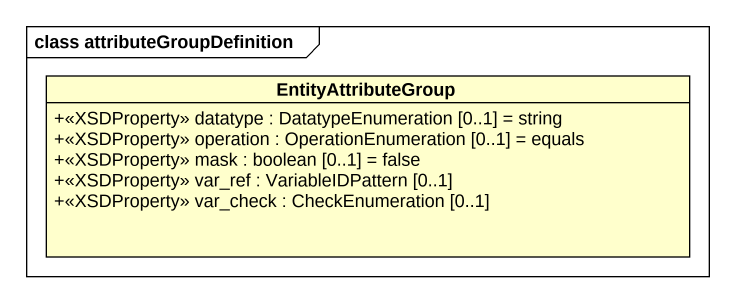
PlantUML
@startuml
mainframe class attributeGroupDefinition
hide circle
hide empty members
skinparam classAttributeIconSize 0
class EntityAttributeGroup {
  +<<XSDProperty>> datatype : DatatypeEnumeration [0..1] = string
  +<<XSDProperty>> operation : OperationEnumeration [0..1] = equals
  +<<XSDProperty>> mask : boolean [0..1] = false
  +<<XSDProperty>> var_ref : VariableIDPattern [0..1]
  +<<XSDProperty>> var_check : CheckEnumeration [0..1]
}
@enduml
